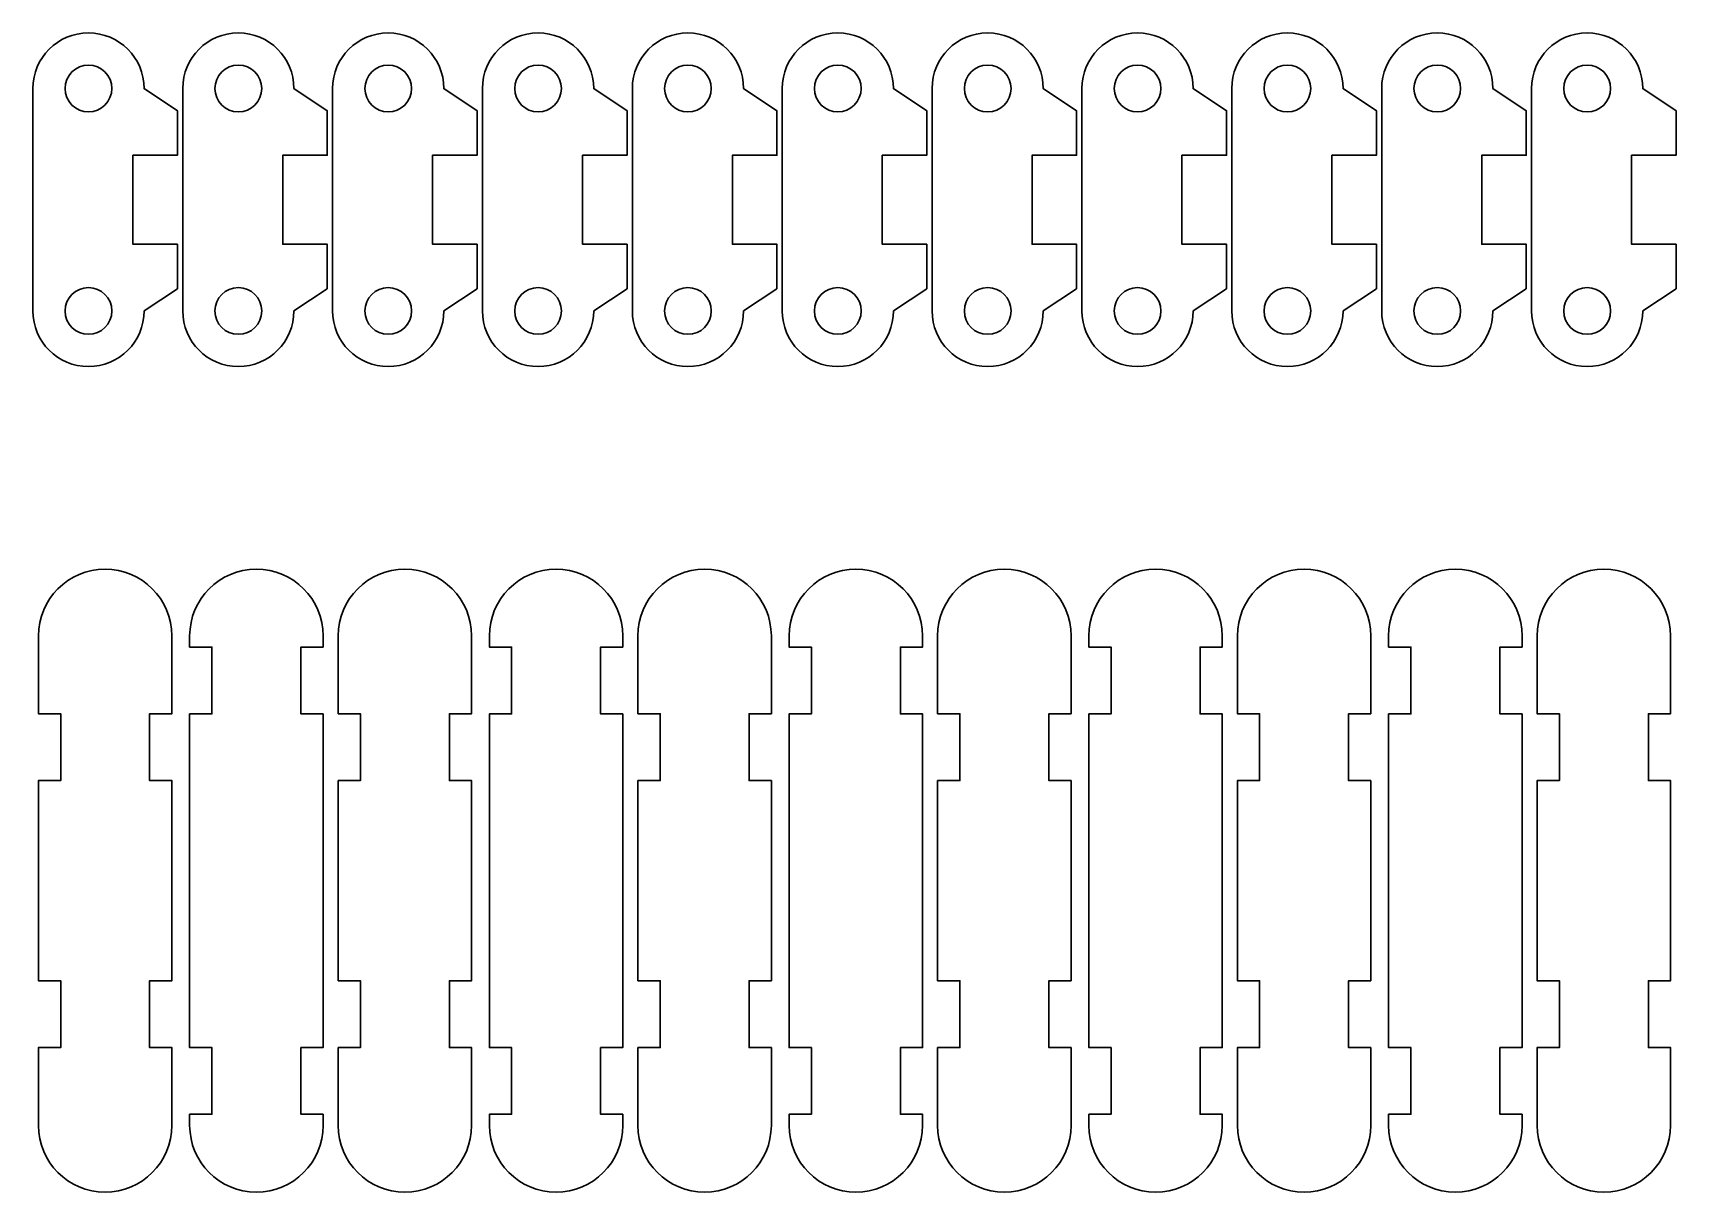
# Model space of a CAD drawing. Header units: inches. Extents: x 1117 to 1992, y -2324 to -585.
# Drawn here: x 1520.1 to 1594, y -2292 to -2239.9 of the extents above; entities that cross this region are included whole.
import ezdxf

# ---------------------------------------------------------------- set-up
doc = ezdxf.new("R2010")
doc.units = ezdxf.units.IN
doc.header["$MEASUREMENT"] = 0
doc.layers.add('Layer 1', color=7, linetype='Continuous')

msp = doc.modelspace()

# ---------------------------------------------------------------- linework, layer by layer
at = {"layer": 'Layer 1', "color": 18, "lineweight": 30, "true_color": 0x010101}
for points, knots in [([(1522.624, -2254.86), (1524.004, -2254.86), (1525.124, -2253.741), (1525.124, -2252.36), (1525.124, -2252.36), (1526.624, -2251.36), (1526.624, -2251.36), (1526.624, -2251.36), (1526.624, -2249.36), (1526.624, -2249.36), (1526.624, -2249.36), (1524.622, -2249.36), (1524.622, -2249.36), (1524.622, -2249.36), (1524.622, -2245.36), (1524.622, -2245.36), (1524.622, -2245.36), (1526.624, -2245.36), (1526.624, -2245.36), (1526.624, -2245.36), (1526.624, -2243.36), (1526.624, -2243.36), (1526.624, -2243.36), (1525.124, -2242.36), (1525.124, -2242.36), (1525.124, -2240.979), (1524.004, -2239.86), (1522.624, -2239.86), (1521.243, -2239.86), (1520.124, -2240.979), (1520.124, -2242.36), (1520.124, -2242.36), (1520.124, -2252.36), (1520.124, -2252.36), (1520.124, -2253.741), (1521.243, -2254.86), (1522.624, -2254.86)], [0, 0, 0, 0, 1, 1, 1, 2, 2, 2, 3, 3, 3, 4, 4, 4, 5, 5, 5, 6, 6, 6, 7, 7, 7, 8, 8, 8, 9, 9, 9, 10, 10, 10, 11, 11, 11, 12, 12, 12, 12]), ([(1529.364, -2254.86), (1530.745, -2254.86), (1531.864, -2253.741), (1531.864, -2252.36), (1531.864, -2252.36), (1533.364, -2251.36), (1533.364, -2251.36), (1533.364, -2251.36), (1533.364, -2249.36), (1533.364, -2249.36), (1533.364, -2249.36), (1531.363, -2249.36), (1531.363, -2249.36), (1531.363, -2249.36), (1531.363, -2245.36), (1531.363, -2245.36), (1531.363, -2245.36), (1533.364, -2245.36), (1533.364, -2245.36), (1533.364, -2245.36), (1533.364, -2243.36), (1533.364, -2243.36), (1533.364, -2243.36), (1531.864, -2242.36), (1531.864, -2242.36), (1531.864, -2240.979), (1530.745, -2239.86), (1529.364, -2239.86), (1527.984, -2239.86), (1526.864, -2240.979), (1526.864, -2242.36), (1526.864, -2242.36), (1526.864, -2252.36), (1526.864, -2252.36), (1526.864, -2253.741), (1527.983, -2254.86), (1529.364, -2254.86)], [0, 0, 0, 0, 1, 1, 1, 2, 2, 2, 3, 3, 3, 4, 4, 4, 5, 5, 5, 6, 6, 6, 7, 7, 7, 8, 8, 8, 9, 9, 9, 10, 10, 10, 11, 11, 11, 12, 12, 12, 12]), ([(1536.104, -2254.86), (1537.484, -2254.86), (1538.604, -2253.741), (1538.604, -2252.36), (1538.604, -2252.36), (1540.104, -2251.36), (1540.104, -2251.36), (1540.104, -2251.36), (1540.104, -2249.36), (1540.104, -2249.36), (1540.104, -2249.36), (1538.102, -2249.36), (1538.102, -2249.36), (1538.102, -2249.36), (1538.102, -2245.36), (1538.102, -2245.36), (1538.102, -2245.36), (1540.104, -2245.36), (1540.104, -2245.36), (1540.104, -2245.36), (1540.104, -2243.36), (1540.104, -2243.36), (1540.104, -2243.36), (1538.604, -2242.36), (1538.604, -2242.36), (1538.604, -2240.979), (1537.484, -2239.86), (1536.104, -2239.86), (1534.723, -2239.86), (1533.604, -2240.979), (1533.604, -2242.36), (1533.604, -2242.36), (1533.604, -2252.36), (1533.604, -2252.36), (1533.604, -2253.741), (1534.723, -2254.86), (1536.104, -2254.86)], [0, 0, 0, 0, 1, 1, 1, 2, 2, 2, 3, 3, 3, 4, 4, 4, 5, 5, 5, 6, 6, 6, 7, 7, 7, 8, 8, 8, 9, 9, 9, 10, 10, 10, 11, 11, 11, 12, 12, 12, 12]), ([(1542.844, -2254.86), (1544.224, -2254.86), (1545.344, -2253.741), (1545.344, -2252.36), (1545.344, -2252.36), (1546.844, -2251.36), (1546.844, -2251.36), (1546.844, -2251.36), (1546.844, -2249.36), (1546.844, -2249.36), (1546.844, -2249.36), (1544.842, -2249.36), (1544.842, -2249.36), (1544.842, -2249.36), (1544.842, -2245.36), (1544.842, -2245.36), (1544.842, -2245.36), (1546.844, -2245.36), (1546.844, -2245.36), (1546.844, -2245.36), (1546.844, -2243.36), (1546.844, -2243.36), (1546.844, -2243.36), (1545.344, -2242.36), (1545.344, -2242.36), (1545.344, -2240.979), (1544.224, -2239.86), (1542.844, -2239.86), (1541.463, -2239.86), (1540.344, -2240.979), (1540.344, -2242.36), (1540.344, -2242.36), (1540.344, -2252.36), (1540.344, -2252.36), (1540.344, -2253.741), (1541.463, -2254.86), (1542.844, -2254.86)], [0, 0, 0, 0, 1, 1, 1, 2, 2, 2, 3, 3, 3, 4, 4, 4, 5, 5, 5, 6, 6, 6, 7, 7, 7, 8, 8, 8, 9, 9, 9, 10, 10, 10, 11, 11, 11, 12, 12, 12, 12]), ([(1549.583, -2254.86), (1550.964, -2254.86), (1552.084, -2253.741), (1552.084, -2252.36), (1552.084, -2252.36), (1553.584, -2251.36), (1553.584, -2251.36), (1553.584, -2251.36), (1553.584, -2249.36), (1553.584, -2249.36), (1553.584, -2249.36), (1551.582, -2249.36), (1551.582, -2249.36), (1551.582, -2249.36), (1551.582, -2245.36), (1551.582, -2245.36), (1551.582, -2245.36), (1553.584, -2245.36), (1553.584, -2245.36), (1553.584, -2245.36), (1553.584, -2243.36), (1553.584, -2243.36), (1553.584, -2243.36), (1552.084, -2242.36), (1552.084, -2242.36), (1552.084, -2240.979), (1550.964, -2239.86), (1549.583, -2239.86), (1548.203, -2239.86), (1547.083, -2240.979), (1547.083, -2242.36), (1547.083, -2242.36), (1547.083, -2252.36), (1547.083, -2252.36), (1547.084, -2253.741), (1548.203, -2254.86), (1549.583, -2254.86)], [0, 0, 0, 0, 1, 1, 1, 2, 2, 2, 3, 3, 3, 4, 4, 4, 5, 5, 5, 6, 6, 6, 7, 7, 7, 8, 8, 8, 9, 9, 9, 10, 10, 10, 11, 11, 11, 12, 12, 12, 12]), ([(1556.324, -2254.86), (1557.704, -2254.86), (1558.824, -2253.741), (1558.824, -2252.36), (1558.824, -2252.36), (1560.324, -2251.36), (1560.324, -2251.36), (1560.324, -2251.36), (1560.324, -2249.36), (1560.324, -2249.36), (1560.324, -2249.36), (1558.322, -2249.36), (1558.322, -2249.36), (1558.322, -2249.36), (1558.322, -2245.36), (1558.322, -2245.36), (1558.322, -2245.36), (1560.324, -2245.36), (1560.324, -2245.36), (1560.324, -2245.36), (1560.324, -2243.36), (1560.324, -2243.36), (1560.324, -2243.36), (1558.824, -2242.36), (1558.824, -2242.36), (1558.824, -2240.979), (1557.704, -2239.86), (1556.324, -2239.86), (1554.943, -2239.86), (1553.824, -2240.979), (1553.824, -2242.36), (1553.824, -2242.36), (1553.824, -2252.36), (1553.824, -2252.36), (1553.824, -2253.741), (1554.943, -2254.86), (1556.324, -2254.86)], [0, 0, 0, 0, 1, 1, 1, 2, 2, 2, 3, 3, 3, 4, 4, 4, 5, 5, 5, 6, 6, 6, 7, 7, 7, 8, 8, 8, 9, 9, 9, 10, 10, 10, 11, 11, 11, 12, 12, 12, 12]), ([(1563.063, -2254.86), (1564.444, -2254.86), (1565.564, -2253.741), (1565.564, -2252.36), (1565.564, -2252.36), (1567.064, -2251.36), (1567.064, -2251.36), (1567.064, -2251.36), (1567.064, -2249.36), (1567.064, -2249.36), (1567.064, -2249.36), (1565.062, -2249.36), (1565.062, -2249.36), (1565.062, -2249.36), (1565.062, -2245.36), (1565.062, -2245.36), (1565.062, -2245.36), (1567.064, -2245.36), (1567.064, -2245.36), (1567.064, -2245.36), (1567.064, -2243.36), (1567.064, -2243.36), (1567.064, -2243.36), (1565.564, -2242.36), (1565.564, -2242.36), (1565.564, -2240.979), (1564.444, -2239.86), (1563.063, -2239.86), (1561.683, -2239.86), (1560.563, -2240.979), (1560.563, -2242.36), (1560.563, -2242.36), (1560.563, -2252.36), (1560.563, -2252.36), (1560.563, -2253.741), (1561.683, -2254.86), (1563.063, -2254.86)], [0, 0, 0, 0, 1, 1, 1, 2, 2, 2, 3, 3, 3, 4, 4, 4, 5, 5, 5, 6, 6, 6, 7, 7, 7, 8, 8, 8, 9, 9, 9, 10, 10, 10, 11, 11, 11, 12, 12, 12, 12]), ([(1569.804, -2254.86), (1571.184, -2254.86), (1572.304, -2253.741), (1572.304, -2252.36), (1572.304, -2252.36), (1573.804, -2251.36), (1573.804, -2251.36), (1573.804, -2251.36), (1573.804, -2249.36), (1573.804, -2249.36), (1573.804, -2249.36), (1571.802, -2249.36), (1571.802, -2249.36), (1571.802, -2249.36), (1571.802, -2245.36), (1571.802, -2245.36), (1571.802, -2245.36), (1573.804, -2245.36), (1573.804, -2245.36), (1573.804, -2245.36), (1573.804, -2243.36), (1573.804, -2243.36), (1573.804, -2243.36), (1572.304, -2242.36), (1572.304, -2242.36), (1572.304, -2240.979), (1571.184, -2239.86), (1569.804, -2239.86), (1568.423, -2239.86), (1567.303, -2240.979), (1567.303, -2242.36), (1567.303, -2242.36), (1567.303, -2252.36), (1567.303, -2252.36), (1567.303, -2253.741), (1568.423, -2254.86), (1569.804, -2254.86)], [0, 0, 0, 0, 1, 1, 1, 2, 2, 2, 3, 3, 3, 4, 4, 4, 5, 5, 5, 6, 6, 6, 7, 7, 7, 8, 8, 8, 9, 9, 9, 10, 10, 10, 11, 11, 11, 12, 12, 12, 12]), ([(1576.543, -2254.86), (1577.924, -2254.86), (1579.044, -2253.741), (1579.044, -2252.36), (1579.044, -2252.36), (1580.544, -2251.36), (1580.544, -2251.36), (1580.544, -2251.36), (1580.544, -2249.36), (1580.544, -2249.36), (1580.544, -2249.36), (1578.542, -2249.36), (1578.542, -2249.36), (1578.542, -2249.36), (1578.542, -2245.36), (1578.542, -2245.36), (1578.542, -2245.36), (1580.544, -2245.36), (1580.544, -2245.36), (1580.544, -2245.36), (1580.544, -2243.36), (1580.544, -2243.36), (1580.544, -2243.36), (1579.044, -2242.36), (1579.044, -2242.36), (1579.044, -2240.979), (1577.924, -2239.86), (1576.543, -2239.86), (1575.163, -2239.86), (1574.043, -2240.979), (1574.043, -2242.36), (1574.043, -2242.36), (1574.043, -2252.36), (1574.043, -2252.36), (1574.043, -2253.741), (1575.163, -2254.86), (1576.543, -2254.86)], [0, 0, 0, 0, 1, 1, 1, 2, 2, 2, 3, 3, 3, 4, 4, 4, 5, 5, 5, 6, 6, 6, 7, 7, 7, 8, 8, 8, 9, 9, 9, 10, 10, 10, 11, 11, 11, 12, 12, 12, 12]), ([(1583.284, -2254.86), (1584.664, -2254.86), (1585.784, -2253.741), (1585.784, -2252.36), (1585.784, -2252.36), (1587.284, -2251.36), (1587.284, -2251.36), (1587.284, -2251.36), (1587.284, -2249.36), (1587.284, -2249.36), (1587.284, -2249.36), (1585.282, -2249.36), (1585.282, -2249.36), (1585.282, -2249.36), (1585.282, -2245.36), (1585.282, -2245.36), (1585.282, -2245.36), (1587.284, -2245.36), (1587.284, -2245.36), (1587.284, -2245.36), (1587.284, -2243.36), (1587.284, -2243.36), (1587.284, -2243.36), (1585.784, -2242.36), (1585.784, -2242.36), (1585.784, -2240.979), (1584.664, -2239.86), (1583.284, -2239.86), (1581.903, -2239.86), (1580.783, -2240.979), (1580.783, -2242.36), (1580.783, -2242.36), (1580.783, -2252.36), (1580.783, -2252.36), (1580.783, -2253.741), (1581.903, -2254.86), (1583.284, -2254.86)], [0, 0, 0, 0, 1, 1, 1, 2, 2, 2, 3, 3, 3, 4, 4, 4, 5, 5, 5, 6, 6, 6, 7, 7, 7, 8, 8, 8, 9, 9, 9, 10, 10, 10, 11, 11, 11, 12, 12, 12, 12]), ([(1590.024, -2254.86), (1591.404, -2254.86), (1592.525, -2253.741), (1592.525, -2252.36), (1592.525, -2252.36), (1594.024, -2251.36), (1594.024, -2251.36), (1594.024, -2251.36), (1594.024, -2249.36), (1594.024, -2249.36), (1594.024, -2249.36), (1592.022, -2249.36), (1592.022, -2249.36), (1592.022, -2249.36), (1592.022, -2245.36), (1592.022, -2245.36), (1592.022, -2245.36), (1594.024, -2245.36), (1594.024, -2245.36), (1594.024, -2245.36), (1594.024, -2243.36), (1594.024, -2243.36), (1594.024, -2243.36), (1592.525, -2242.36), (1592.525, -2242.36), (1592.525, -2240.979), (1591.404, -2239.86), (1590.024, -2239.86), (1588.643, -2239.86), (1587.523, -2240.979), (1587.523, -2242.36), (1587.523, -2242.36), (1587.523, -2252.36), (1587.523, -2252.36), (1587.523, -2253.741), (1588.643, -2254.86), (1590.024, -2254.86)], [0, 0, 0, 0, 1, 1, 1, 2, 2, 2, 3, 3, 3, 4, 4, 4, 5, 5, 5, 6, 6, 6, 7, 7, 7, 8, 8, 8, 9, 9, 9, 10, 10, 10, 11, 11, 11, 12, 12, 12, 12]), ([(1522.624, -2243.41), (1522.044, -2243.41), (1521.574, -2242.94), (1521.574, -2242.36), (1521.574, -2241.779), (1522.044, -2241.309), (1522.624, -2241.309), (1523.205, -2241.309), (1523.675, -2241.779), (1523.675, -2242.36), (1523.674, -2242.94), (1523.204, -2243.41), (1522.624, -2243.41)], [0, 0, 0, 0, 1, 1, 1, 2, 2, 2, 3, 3, 3, 4, 4, 4, 4]), ([(1529.364, -2243.41), (1528.783, -2243.41), (1528.313, -2242.94), (1528.313, -2242.36), (1528.313, -2241.779), (1528.783, -2241.309), (1529.364, -2241.309), (1529.944, -2241.309), (1530.414, -2241.779), (1530.414, -2242.36), (1530.414, -2242.94), (1529.944, -2243.41), (1529.364, -2243.41)], [0, 0, 0, 0, 1, 1, 1, 2, 2, 2, 3, 3, 3, 4, 4, 4, 4]), ([(1536.104, -2243.41), (1535.524, -2243.41), (1535.054, -2242.94), (1535.054, -2242.36), (1535.054, -2241.779), (1535.524, -2241.309), (1536.104, -2241.309), (1536.684, -2241.309), (1537.155, -2241.779), (1537.155, -2242.36), (1537.154, -2242.94), (1536.684, -2243.41), (1536.104, -2243.41)], [0, 0, 0, 0, 1, 1, 1, 2, 2, 2, 3, 3, 3, 4, 4, 4, 4]), ([(1542.844, -2243.41), (1542.263, -2243.41), (1541.793, -2242.94), (1541.793, -2242.36), (1541.793, -2241.779), (1542.263, -2241.309), (1542.844, -2241.309), (1543.424, -2241.309), (1543.894, -2241.779), (1543.894, -2242.36), (1543.894, -2242.94), (1543.424, -2243.41), (1542.844, -2243.41)], [0, 0, 0, 0, 1, 1, 1, 2, 2, 2, 3, 3, 3, 4, 4, 4, 4]), ([(1549.583, -2243.41), (1549.003, -2243.41), (1548.534, -2242.94), (1548.534, -2242.36), (1548.534, -2241.779), (1549.003, -2241.309), (1549.583, -2241.309), (1550.164, -2241.309), (1550.634, -2241.779), (1550.634, -2242.36), (1550.634, -2242.94), (1550.164, -2243.41), (1549.583, -2243.41)], [0, 0, 0, 0, 1, 1, 1, 2, 2, 2, 3, 3, 3, 4, 4, 4, 4]), ([(1556.324, -2243.41), (1555.743, -2243.41), (1555.273, -2242.94), (1555.273, -2242.36), (1555.273, -2241.779), (1555.743, -2241.309), (1556.324, -2241.309), (1556.904, -2241.309), (1557.374, -2241.779), (1557.374, -2242.36), (1557.373, -2242.94), (1556.903, -2243.41), (1556.324, -2243.41)], [0, 0, 0, 0, 1, 1, 1, 2, 2, 2, 3, 3, 3, 4, 4, 4, 4]), ([(1563.063, -2243.41), (1562.483, -2243.41), (1562.014, -2242.94), (1562.014, -2242.36), (1562.014, -2241.779), (1562.483, -2241.309), (1563.063, -2241.309), (1563.644, -2241.309), (1564.114, -2241.779), (1564.114, -2242.36), (1564.114, -2242.94), (1563.644, -2243.41), (1563.063, -2243.41)], [0, 0, 0, 0, 1, 1, 1, 2, 2, 2, 3, 3, 3, 4, 4, 4, 4]), ([(1569.804, -2243.41), (1569.223, -2243.41), (1568.754, -2242.94), (1568.754, -2242.36), (1568.754, -2241.779), (1569.223, -2241.309), (1569.804, -2241.309), (1570.384, -2241.309), (1570.854, -2241.779), (1570.854, -2242.36), (1570.853, -2242.94), (1570.383, -2243.41), (1569.804, -2243.41)], [0, 0, 0, 0, 1, 1, 1, 2, 2, 2, 3, 3, 3, 4, 4, 4, 4]), ([(1576.543, -2243.41), (1575.963, -2243.41), (1575.493, -2242.94), (1575.493, -2242.36), (1575.493, -2241.779), (1575.963, -2241.309), (1576.543, -2241.309), (1577.124, -2241.309), (1577.594, -2241.779), (1577.594, -2242.36), (1577.594, -2242.94), (1577.124, -2243.41), (1576.543, -2243.41)], [0, 0, 0, 0, 1, 1, 1, 2, 2, 2, 3, 3, 3, 4, 4, 4, 4]), ([(1583.284, -2243.41), (1582.703, -2243.41), (1582.233, -2242.94), (1582.233, -2242.36), (1582.233, -2241.779), (1582.703, -2241.309), (1583.284, -2241.309), (1583.864, -2241.309), (1584.334, -2241.779), (1584.334, -2242.36), (1584.333, -2242.94), (1583.863, -2243.41), (1583.284, -2243.41)], [0, 0, 0, 0, 1, 1, 1, 2, 2, 2, 3, 3, 3, 4, 4, 4, 4]), ([(1590.024, -2243.41), (1589.443, -2243.41), (1588.973, -2242.94), (1588.973, -2242.36), (1588.973, -2241.779), (1589.443, -2241.309), (1590.024, -2241.309), (1590.604, -2241.309), (1591.074, -2241.779), (1591.074, -2242.36), (1591.074, -2242.94), (1590.604, -2243.41), (1590.024, -2243.41)], [0, 0, 0, 0, 1, 1, 1, 2, 2, 2, 3, 3, 3, 4, 4, 4, 4]), ([(1522.624, -2253.41), (1522.044, -2253.41), (1521.574, -2252.939), (1521.574, -2252.36), (1521.574, -2251.779), (1522.044, -2251.309), (1522.624, -2251.309), (1523.205, -2251.309), (1523.675, -2251.779), (1523.675, -2252.36), (1523.674, -2252.939), (1523.204, -2253.41), (1522.624, -2253.41)], [0, 0, 0, 0, 1, 1, 1, 2, 2, 2, 3, 3, 3, 4, 4, 4, 4]), ([(1529.364, -2253.41), (1528.783, -2253.41), (1528.313, -2252.939), (1528.313, -2252.36), (1528.313, -2251.779), (1528.783, -2251.309), (1529.364, -2251.309), (1529.944, -2251.309), (1530.414, -2251.779), (1530.414, -2252.36), (1530.414, -2252.939), (1529.944, -2253.41), (1529.364, -2253.41)], [0, 0, 0, 0, 1, 1, 1, 2, 2, 2, 3, 3, 3, 4, 4, 4, 4]), ([(1536.104, -2253.41), (1535.524, -2253.41), (1535.054, -2252.939), (1535.054, -2252.36), (1535.054, -2251.779), (1535.524, -2251.309), (1536.104, -2251.309), (1536.684, -2251.309), (1537.155, -2251.779), (1537.155, -2252.36), (1537.154, -2252.939), (1536.684, -2253.41), (1536.104, -2253.41)], [0, 0, 0, 0, 1, 1, 1, 2, 2, 2, 3, 3, 3, 4, 4, 4, 4]), ([(1542.844, -2253.41), (1542.263, -2253.41), (1541.793, -2252.939), (1541.793, -2252.36), (1541.793, -2251.779), (1542.263, -2251.309), (1542.844, -2251.309), (1543.424, -2251.309), (1543.894, -2251.779), (1543.894, -2252.36), (1543.894, -2252.939), (1543.424, -2253.41), (1542.844, -2253.41)], [0, 0, 0, 0, 1, 1, 1, 2, 2, 2, 3, 3, 3, 4, 4, 4, 4]), ([(1549.583, -2253.41), (1549.003, -2253.41), (1548.534, -2252.939), (1548.534, -2252.36), (1548.534, -2251.779), (1549.003, -2251.309), (1549.583, -2251.309), (1550.164, -2251.309), (1550.634, -2251.779), (1550.634, -2252.36), (1550.634, -2252.939), (1550.164, -2253.41), (1549.583, -2253.41)], [0, 0, 0, 0, 1, 1, 1, 2, 2, 2, 3, 3, 3, 4, 4, 4, 4]), ([(1556.324, -2253.41), (1555.743, -2253.41), (1555.273, -2252.939), (1555.273, -2252.36), (1555.273, -2251.779), (1555.743, -2251.309), (1556.324, -2251.309), (1556.904, -2251.309), (1557.374, -2251.779), (1557.374, -2252.36), (1557.373, -2252.939), (1556.903, -2253.41), (1556.324, -2253.41)], [0, 0, 0, 0, 1, 1, 1, 2, 2, 2, 3, 3, 3, 4, 4, 4, 4]), ([(1563.063, -2253.41), (1562.483, -2253.41), (1562.014, -2252.939), (1562.014, -2252.36), (1562.014, -2251.779), (1562.483, -2251.309), (1563.063, -2251.309), (1563.644, -2251.309), (1564.114, -2251.779), (1564.114, -2252.36), (1564.114, -2252.939), (1563.644, -2253.41), (1563.063, -2253.41)], [0, 0, 0, 0, 1, 1, 1, 2, 2, 2, 3, 3, 3, 4, 4, 4, 4]), ([(1569.804, -2253.41), (1569.223, -2253.41), (1568.754, -2252.939), (1568.754, -2252.36), (1568.754, -2251.779), (1569.223, -2251.309), (1569.804, -2251.309), (1570.384, -2251.309), (1570.854, -2251.779), (1570.854, -2252.36), (1570.853, -2252.939), (1570.383, -2253.41), (1569.804, -2253.41)], [0, 0, 0, 0, 1, 1, 1, 2, 2, 2, 3, 3, 3, 4, 4, 4, 4]), ([(1576.543, -2253.41), (1575.963, -2253.41), (1575.493, -2252.939), (1575.493, -2252.36), (1575.493, -2251.779), (1575.963, -2251.309), (1576.543, -2251.309), (1577.124, -2251.309), (1577.594, -2251.779), (1577.594, -2252.36), (1577.594, -2252.939), (1577.124, -2253.41), (1576.543, -2253.41)], [0, 0, 0, 0, 1, 1, 1, 2, 2, 2, 3, 3, 3, 4, 4, 4, 4]), ([(1583.284, -2253.41), (1582.703, -2253.41), (1582.233, -2252.939), (1582.233, -2252.36), (1582.233, -2251.779), (1582.703, -2251.309), (1583.284, -2251.309), (1583.864, -2251.309), (1584.334, -2251.779), (1584.334, -2252.36), (1584.333, -2252.939), (1583.863, -2253.41), (1583.284, -2253.41)], [0, 0, 0, 0, 1, 1, 1, 2, 2, 2, 3, 3, 3, 4, 4, 4, 4]), ([(1590.024, -2253.41), (1589.443, -2253.41), (1588.973, -2252.939), (1588.973, -2252.36), (1588.973, -2251.779), (1589.443, -2251.309), (1590.024, -2251.309), (1590.604, -2251.309), (1591.074, -2251.779), (1591.074, -2252.36), (1591.074, -2252.939), (1590.604, -2253.41), (1590.024, -2253.41)], [0, 0, 0, 0, 1, 1, 1, 2, 2, 2, 3, 3, 3, 4, 4, 4, 4]), ([(1520.374, -2288.968), (1520.374, -2288.968), (1520.374, -2285.468), (1520.374, -2285.468), (1520.374, -2285.468), (1521.375, -2285.468), (1521.375, -2285.468), (1521.375, -2285.468), (1521.375, -2282.468), (1521.375, -2282.468), (1521.375, -2282.468), (1520.374, -2282.468), (1520.374, -2282.468), (1520.374, -2282.468), (1520.374, -2273.468), (1520.374, -2273.468), (1520.374, -2273.468), (1521.375, -2273.468), (1521.375, -2273.468), (1521.375, -2273.468), (1521.375, -2270.468), (1521.375, -2270.468), (1521.375, -2270.468), (1520.374, -2270.468), (1520.374, -2270.468), (1520.374, -2270.468), (1520.374, -2266.967), (1520.374, -2266.967), (1520.374, -2265.312), (1521.717, -2263.967), (1523.374, -2263.967), (1525.03, -2263.967), (1526.374, -2265.312), (1526.374, -2266.967), (1526.374, -2266.967), (1526.374, -2270.468), (1526.374, -2270.468), (1526.374, -2270.468), (1525.376, -2270.468), (1525.376, -2270.468), (1525.376, -2270.468), (1525.376, -2273.468), (1525.376, -2273.468), (1525.376, -2273.468), (1526.374, -2273.468), (1526.374, -2273.468), (1526.374, -2273.468), (1526.374, -2282.468), (1526.374, -2282.468), (1526.374, -2282.468), (1525.376, -2282.468), (1525.376, -2282.468), (1525.376, -2282.468), (1525.376, -2285.468), (1525.376, -2285.468), (1525.376, -2285.468), (1526.374, -2285.468), (1526.374, -2285.468), (1526.374, -2285.468), (1526.374, -2288.968), (1526.374, -2288.968), (1526.374, -2290.625), (1525.03, -2291.968), (1523.374, -2291.968), (1521.717, -2291.968), (1520.374, -2290.625), (1520.374, -2288.968)], [0, 0, 0, 0, 1, 1, 1, 2, 2, 2, 3, 3, 3, 4, 4, 4, 5, 5, 5, 6, 6, 6, 7, 7, 7, 8, 8, 8, 9, 9, 9, 10, 10, 10, 11, 11, 11, 12, 12, 12, 13, 13, 13, 14, 14, 14, 15, 15, 15, 16, 16, 16, 17, 17, 17, 18, 18, 18, 19, 19, 19, 20, 20, 20, 21, 21, 21, 22, 22, 22, 22]), ([(1527.175, -2288.968), (1527.175, -2288.968), (1527.175, -2288.469), (1527.175, -2288.469), (1527.175, -2288.469), (1528.176, -2288.469), (1528.176, -2288.469), (1528.176, -2288.469), (1528.176, -2285.469), (1528.176, -2285.469), (1528.176, -2285.469), (1527.175, -2285.469), (1527.175, -2285.469), (1527.175, -2285.469), (1527.175, -2270.47), (1527.175, -2270.47), (1527.175, -2270.47), (1528.176, -2270.47), (1528.176, -2270.47), (1528.176, -2270.47), (1528.176, -2267.468), (1528.176, -2267.468), (1528.176, -2267.468), (1527.175, -2267.468), (1527.175, -2267.468), (1527.175, -2267.468), (1527.175, -2266.967), (1527.175, -2266.967), (1527.175, -2265.312), (1528.518, -2263.967), (1530.175, -2263.967), (1531.832, -2263.967), (1533.175, -2265.312), (1533.175, -2266.967), (1533.175, -2266.967), (1533.175, -2267.468), (1533.175, -2267.468), (1533.175, -2267.468), (1532.177, -2267.468), (1532.177, -2267.468), (1532.177, -2267.468), (1532.177, -2270.47), (1532.177, -2270.47), (1532.177, -2270.47), (1533.175, -2270.47), (1533.175, -2270.47), (1533.175, -2270.47), (1533.175, -2285.469), (1533.175, -2285.469), (1533.175, -2285.469), (1532.177, -2285.469), (1532.177, -2285.469), (1532.177, -2285.469), (1532.177, -2288.469), (1532.177, -2288.469), (1532.177, -2288.469), (1533.175, -2288.469), (1533.175, -2288.469), (1533.175, -2288.469), (1533.175, -2288.968), (1533.175, -2288.968), (1533.175, -2290.625), (1531.832, -2291.968), (1530.175, -2291.968), (1528.518, -2291.968), (1527.175, -2290.625), (1527.175, -2288.968)], [0, 0, 0, 0, 1, 1, 1, 2, 2, 2, 3, 3, 3, 4, 4, 4, 5, 5, 5, 6, 6, 6, 7, 7, 7, 8, 8, 8, 9, 9, 9, 10, 10, 10, 11, 11, 11, 12, 12, 12, 13, 13, 13, 14, 14, 14, 15, 15, 15, 16, 16, 16, 17, 17, 17, 18, 18, 18, 19, 19, 19, 20, 20, 20, 21, 21, 21, 22, 22, 22, 22]), ([(1533.854, -2288.968), (1533.854, -2288.968), (1533.854, -2285.468), (1533.854, -2285.468), (1533.854, -2285.468), (1534.855, -2285.468), (1534.855, -2285.468), (1534.855, -2285.468), (1534.855, -2282.468), (1534.855, -2282.468), (1534.855, -2282.468), (1533.854, -2282.468), (1533.854, -2282.468), (1533.854, -2282.468), (1533.854, -2273.468), (1533.854, -2273.468), (1533.854, -2273.468), (1534.855, -2273.468), (1534.855, -2273.468), (1534.855, -2273.468), (1534.855, -2270.468), (1534.855, -2270.468), (1534.855, -2270.468), (1533.854, -2270.468), (1533.854, -2270.468), (1533.854, -2270.468), (1533.854, -2266.967), (1533.854, -2266.967), (1533.854, -2265.312), (1535.197, -2263.967), (1536.854, -2263.967), (1538.51, -2263.967), (1539.854, -2265.312), (1539.854, -2266.967), (1539.854, -2266.967), (1539.854, -2270.468), (1539.854, -2270.468), (1539.854, -2270.468), (1538.856, -2270.468), (1538.856, -2270.468), (1538.856, -2270.468), (1538.856, -2273.468), (1538.856, -2273.468), (1538.856, -2273.468), (1539.854, -2273.468), (1539.854, -2273.468), (1539.854, -2273.468), (1539.854, -2282.468), (1539.854, -2282.468), (1539.854, -2282.468), (1538.856, -2282.468), (1538.856, -2282.468), (1538.856, -2282.468), (1538.856, -2285.468), (1538.856, -2285.468), (1538.856, -2285.468), (1539.854, -2285.468), (1539.854, -2285.468), (1539.854, -2285.468), (1539.854, -2288.968), (1539.854, -2288.968), (1539.854, -2290.625), (1538.51, -2291.968), (1536.854, -2291.968), (1535.197, -2291.968), (1533.854, -2290.625), (1533.854, -2288.968)], [0, 0, 0, 0, 1, 1, 1, 2, 2, 2, 3, 3, 3, 4, 4, 4, 5, 5, 5, 6, 6, 6, 7, 7, 7, 8, 8, 8, 9, 9, 9, 10, 10, 10, 11, 11, 11, 12, 12, 12, 13, 13, 13, 14, 14, 14, 15, 15, 15, 16, 16, 16, 17, 17, 17, 18, 18, 18, 19, 19, 19, 20, 20, 20, 21, 21, 21, 22, 22, 22, 22]), ([(1540.655, -2288.968), (1540.655, -2288.968), (1540.655, -2288.469), (1540.655, -2288.469), (1540.655, -2288.469), (1541.656, -2288.469), (1541.656, -2288.469), (1541.656, -2288.469), (1541.656, -2285.469), (1541.656, -2285.469), (1541.656, -2285.469), (1540.655, -2285.469), (1540.655, -2285.469), (1540.655, -2285.469), (1540.655, -2270.47), (1540.655, -2270.47), (1540.655, -2270.47), (1541.656, -2270.47), (1541.656, -2270.47), (1541.656, -2270.47), (1541.656, -2267.468), (1541.656, -2267.468), (1541.656, -2267.468), (1540.655, -2267.468), (1540.655, -2267.468), (1540.655, -2267.468), (1540.655, -2266.967), (1540.655, -2266.967), (1540.655, -2265.312), (1541.998, -2263.967), (1543.655, -2263.967), (1545.312, -2263.967), (1546.655, -2265.312), (1546.655, -2266.967), (1546.655, -2266.967), (1546.655, -2267.468), (1546.655, -2267.468), (1546.655, -2267.468), (1545.657, -2267.468), (1545.657, -2267.468), (1545.657, -2267.468), (1545.657, -2270.47), (1545.657, -2270.47), (1545.657, -2270.47), (1546.655, -2270.47), (1546.655, -2270.47), (1546.655, -2270.47), (1546.655, -2285.469), (1546.655, -2285.469), (1546.655, -2285.469), (1545.657, -2285.469), (1545.657, -2285.469), (1545.657, -2285.469), (1545.657, -2288.469), (1545.657, -2288.469), (1545.657, -2288.469), (1546.655, -2288.469), (1546.655, -2288.469), (1546.655, -2288.469), (1546.655, -2288.968), (1546.655, -2288.968), (1546.655, -2290.625), (1545.312, -2291.968), (1543.655, -2291.968), (1541.998, -2291.968), (1540.655, -2290.625), (1540.655, -2288.968)], [0, 0, 0, 0, 1, 1, 1, 2, 2, 2, 3, 3, 3, 4, 4, 4, 5, 5, 5, 6, 6, 6, 7, 7, 7, 8, 8, 8, 9, 9, 9, 10, 10, 10, 11, 11, 11, 12, 12, 12, 13, 13, 13, 14, 14, 14, 15, 15, 15, 16, 16, 16, 17, 17, 17, 18, 18, 18, 19, 19, 19, 20, 20, 20, 21, 21, 21, 22, 22, 22, 22]), ([(1547.334, -2288.968), (1547.334, -2288.968), (1547.334, -2285.468), (1547.334, -2285.468), (1547.334, -2285.468), (1548.335, -2285.468), (1548.335, -2285.468), (1548.335, -2285.468), (1548.335, -2282.468), (1548.335, -2282.468), (1548.335, -2282.468), (1547.334, -2282.468), (1547.334, -2282.468), (1547.334, -2282.468), (1547.334, -2273.468), (1547.334, -2273.468), (1547.334, -2273.468), (1548.335, -2273.468), (1548.335, -2273.468), (1548.335, -2273.468), (1548.335, -2270.468), (1548.335, -2270.468), (1548.335, -2270.468), (1547.334, -2270.468), (1547.334, -2270.468), (1547.334, -2270.468), (1547.334, -2266.967), (1547.334, -2266.967), (1547.334, -2265.312), (1548.678, -2263.967), (1550.334, -2263.967), (1551.99, -2263.967), (1553.334, -2265.312), (1553.334, -2266.967), (1553.334, -2266.967), (1553.334, -2270.468), (1553.334, -2270.468), (1553.334, -2270.468), (1552.336, -2270.468), (1552.336, -2270.468), (1552.336, -2270.468), (1552.336, -2273.468), (1552.336, -2273.468), (1552.336, -2273.468), (1553.334, -2273.468), (1553.334, -2273.468), (1553.334, -2273.468), (1553.334, -2282.468), (1553.334, -2282.468), (1553.334, -2282.468), (1552.336, -2282.468), (1552.336, -2282.468), (1552.336, -2282.468), (1552.336, -2285.468), (1552.336, -2285.468), (1552.336, -2285.468), (1553.334, -2285.468), (1553.334, -2285.468), (1553.334, -2285.468), (1553.334, -2288.968), (1553.334, -2288.968), (1553.334, -2290.625), (1551.99, -2291.968), (1550.334, -2291.968), (1548.678, -2291.968), (1547.334, -2290.625), (1547.334, -2288.968)], [0, 0, 0, 0, 1, 1, 1, 2, 2, 2, 3, 3, 3, 4, 4, 4, 5, 5, 5, 6, 6, 6, 7, 7, 7, 8, 8, 8, 9, 9, 9, 10, 10, 10, 11, 11, 11, 12, 12, 12, 13, 13, 13, 14, 14, 14, 15, 15, 15, 16, 16, 16, 17, 17, 17, 18, 18, 18, 19, 19, 19, 20, 20, 20, 21, 21, 21, 22, 22, 22, 22]), ([(1554.135, -2288.968), (1554.135, -2288.968), (1554.135, -2288.469), (1554.135, -2288.469), (1554.135, -2288.469), (1555.136, -2288.469), (1555.136, -2288.469), (1555.136, -2288.469), (1555.136, -2285.469), (1555.136, -2285.469), (1555.136, -2285.469), (1554.135, -2285.469), (1554.135, -2285.469), (1554.135, -2285.469), (1554.135, -2270.47), (1554.135, -2270.47), (1554.135, -2270.47), (1555.136, -2270.47), (1555.136, -2270.47), (1555.136, -2270.47), (1555.136, -2267.468), (1555.136, -2267.468), (1555.136, -2267.468), (1554.135, -2267.468), (1554.135, -2267.468), (1554.135, -2267.468), (1554.135, -2266.967), (1554.135, -2266.967), (1554.135, -2265.312), (1555.478, -2263.967), (1557.135, -2263.967), (1558.792, -2263.967), (1560.135, -2265.312), (1560.135, -2266.967), (1560.135, -2266.967), (1560.135, -2267.468), (1560.135, -2267.468), (1560.135, -2267.468), (1559.137, -2267.468), (1559.137, -2267.468), (1559.137, -2267.468), (1559.137, -2270.47), (1559.137, -2270.47), (1559.137, -2270.47), (1560.135, -2270.47), (1560.135, -2270.47), (1560.135, -2270.47), (1560.135, -2285.469), (1560.135, -2285.469), (1560.135, -2285.469), (1559.137, -2285.469), (1559.137, -2285.469), (1559.137, -2285.469), (1559.137, -2288.469), (1559.137, -2288.469), (1559.137, -2288.469), (1560.135, -2288.469), (1560.135, -2288.469), (1560.135, -2288.469), (1560.135, -2288.968), (1560.135, -2288.968), (1560.135, -2290.625), (1558.792, -2291.968), (1557.135, -2291.968), (1555.478, -2291.968), (1554.135, -2290.625), (1554.135, -2288.968)], [0, 0, 0, 0, 1, 1, 1, 2, 2, 2, 3, 3, 3, 4, 4, 4, 5, 5, 5, 6, 6, 6, 7, 7, 7, 8, 8, 8, 9, 9, 9, 10, 10, 10, 11, 11, 11, 12, 12, 12, 13, 13, 13, 14, 14, 14, 15, 15, 15, 16, 16, 16, 17, 17, 17, 18, 18, 18, 19, 19, 19, 20, 20, 20, 21, 21, 21, 22, 22, 22, 22]), ([(1560.813, -2288.968), (1560.813, -2288.968), (1560.813, -2285.468), (1560.813, -2285.468), (1560.813, -2285.468), (1561.815, -2285.468), (1561.815, -2285.468), (1561.815, -2285.468), (1561.815, -2282.468), (1561.815, -2282.468), (1561.815, -2282.468), (1560.813, -2282.468), (1560.813, -2282.468), (1560.813, -2282.468), (1560.813, -2273.468), (1560.813, -2273.468), (1560.813, -2273.468), (1561.815, -2273.468), (1561.815, -2273.468), (1561.815, -2273.468), (1561.815, -2270.468), (1561.815, -2270.468), (1561.815, -2270.468), (1560.813, -2270.468), (1560.813, -2270.468), (1560.813, -2270.468), (1560.813, -2266.967), (1560.813, -2266.967), (1560.813, -2265.312), (1562.158, -2263.967), (1563.814, -2263.967), (1565.47, -2263.967), (1566.814, -2265.312), (1566.814, -2266.967), (1566.814, -2266.967), (1566.814, -2270.468), (1566.814, -2270.468), (1566.814, -2270.468), (1565.816, -2270.468), (1565.816, -2270.468), (1565.816, -2270.468), (1565.816, -2273.468), (1565.816, -2273.468), (1565.816, -2273.468), (1566.814, -2273.468), (1566.814, -2273.468), (1566.814, -2273.468), (1566.814, -2282.468), (1566.814, -2282.468), (1566.814, -2282.468), (1565.816, -2282.468), (1565.816, -2282.468), (1565.816, -2282.468), (1565.816, -2285.468), (1565.816, -2285.468), (1565.816, -2285.468), (1566.814, -2285.468), (1566.814, -2285.468), (1566.814, -2285.468), (1566.814, -2288.968), (1566.814, -2288.968), (1566.814, -2290.625), (1565.47, -2291.968), (1563.814, -2291.968), (1562.158, -2291.968), (1560.813, -2290.625), (1560.813, -2288.968)], [0, 0, 0, 0, 1, 1, 1, 2, 2, 2, 3, 3, 3, 4, 4, 4, 5, 5, 5, 6, 6, 6, 7, 7, 7, 8, 8, 8, 9, 9, 9, 10, 10, 10, 11, 11, 11, 12, 12, 12, 13, 13, 13, 14, 14, 14, 15, 15, 15, 16, 16, 16, 17, 17, 17, 18, 18, 18, 19, 19, 19, 20, 20, 20, 21, 21, 21, 22, 22, 22, 22]), ([(1567.615, -2288.968), (1567.615, -2288.968), (1567.615, -2288.469), (1567.615, -2288.469), (1567.615, -2288.469), (1568.616, -2288.469), (1568.616, -2288.469), (1568.616, -2288.469), (1568.616, -2285.469), (1568.616, -2285.469), (1568.616, -2285.469), (1567.615, -2285.469), (1567.615, -2285.469), (1567.615, -2285.469), (1567.615, -2270.47), (1567.615, -2270.47), (1567.615, -2270.47), (1568.616, -2270.47), (1568.616, -2270.47), (1568.616, -2270.47), (1568.616, -2267.468), (1568.616, -2267.468), (1568.616, -2267.468), (1567.615, -2267.468), (1567.615, -2267.468), (1567.615, -2267.468), (1567.615, -2266.967), (1567.615, -2266.967), (1567.615, -2265.312), (1568.958, -2263.967), (1570.615, -2263.967), (1572.272, -2263.967), (1573.615, -2265.312), (1573.615, -2266.967), (1573.615, -2266.967), (1573.615, -2267.468), (1573.615, -2267.468), (1573.615, -2267.468), (1572.616, -2267.468), (1572.616, -2267.468), (1572.616, -2267.468), (1572.616, -2270.47), (1572.616, -2270.47), (1572.616, -2270.47), (1573.615, -2270.47), (1573.615, -2270.47), (1573.615, -2270.47), (1573.615, -2285.469), (1573.615, -2285.469), (1573.615, -2285.469), (1572.616, -2285.469), (1572.616, -2285.469), (1572.616, -2285.469), (1572.616, -2288.469), (1572.616, -2288.469), (1572.616, -2288.469), (1573.615, -2288.469), (1573.615, -2288.469), (1573.615, -2288.469), (1573.615, -2288.968), (1573.615, -2288.968), (1573.615, -2290.625), (1572.272, -2291.968), (1570.615, -2291.968), (1568.958, -2291.968), (1567.615, -2290.625), (1567.615, -2288.968)], [0, 0, 0, 0, 1, 1, 1, 2, 2, 2, 3, 3, 3, 4, 4, 4, 5, 5, 5, 6, 6, 6, 7, 7, 7, 8, 8, 8, 9, 9, 9, 10, 10, 10, 11, 11, 11, 12, 12, 12, 13, 13, 13, 14, 14, 14, 15, 15, 15, 16, 16, 16, 17, 17, 17, 18, 18, 18, 19, 19, 19, 20, 20, 20, 21, 21, 21, 22, 22, 22, 22]), ([(1574.293, -2288.968), (1574.293, -2288.968), (1574.293, -2285.468), (1574.293, -2285.468), (1574.293, -2285.468), (1575.295, -2285.468), (1575.295, -2285.468), (1575.295, -2285.468), (1575.295, -2282.468), (1575.295, -2282.468), (1575.295, -2282.468), (1574.293, -2282.468), (1574.293, -2282.468), (1574.293, -2282.468), (1574.293, -2273.468), (1574.293, -2273.468), (1574.293, -2273.468), (1575.295, -2273.468), (1575.295, -2273.468), (1575.295, -2273.468), (1575.295, -2270.468), (1575.295, -2270.468), (1575.295, -2270.468), (1574.293, -2270.468), (1574.293, -2270.468), (1574.293, -2270.468), (1574.293, -2266.967), (1574.293, -2266.967), (1574.293, -2265.312), (1575.638, -2263.967), (1577.294, -2263.967), (1578.95, -2263.967), (1580.294, -2265.312), (1580.294, -2266.967), (1580.294, -2266.967), (1580.294, -2270.468), (1580.294, -2270.468), (1580.294, -2270.468), (1579.296, -2270.468), (1579.296, -2270.468), (1579.296, -2270.468), (1579.296, -2273.468), (1579.296, -2273.468), (1579.296, -2273.468), (1580.294, -2273.468), (1580.294, -2273.468), (1580.294, -2273.468), (1580.294, -2282.468), (1580.294, -2282.468), (1580.294, -2282.468), (1579.296, -2282.468), (1579.296, -2282.468), (1579.296, -2282.468), (1579.296, -2285.468), (1579.296, -2285.468), (1579.296, -2285.468), (1580.294, -2285.468), (1580.294, -2285.468), (1580.294, -2285.468), (1580.294, -2288.968), (1580.294, -2288.968), (1580.294, -2290.625), (1578.95, -2291.968), (1577.294, -2291.968), (1575.637, -2291.968), (1574.293, -2290.625), (1574.293, -2288.968)], [0, 0, 0, 0, 1, 1, 1, 2, 2, 2, 3, 3, 3, 4, 4, 4, 5, 5, 5, 6, 6, 6, 7, 7, 7, 8, 8, 8, 9, 9, 9, 10, 10, 10, 11, 11, 11, 12, 12, 12, 13, 13, 13, 14, 14, 14, 15, 15, 15, 16, 16, 16, 17, 17, 17, 18, 18, 18, 19, 19, 19, 20, 20, 20, 21, 21, 21, 22, 22, 22, 22]), ([(1581.095, -2288.968), (1581.095, -2288.968), (1581.095, -2288.469), (1581.095, -2288.469), (1581.095, -2288.469), (1582.096, -2288.469), (1582.096, -2288.469), (1582.096, -2288.469), (1582.096, -2285.469), (1582.096, -2285.469), (1582.096, -2285.469), (1581.095, -2285.469), (1581.095, -2285.469), (1581.095, -2285.469), (1581.095, -2270.47), (1581.095, -2270.47), (1581.095, -2270.47), (1582.096, -2270.47), (1582.096, -2270.47), (1582.096, -2270.47), (1582.096, -2267.468), (1582.096, -2267.468), (1582.096, -2267.468), (1581.095, -2267.468), (1581.095, -2267.468), (1581.095, -2267.468), (1581.095, -2266.967), (1581.095, -2266.967), (1581.095, -2265.312), (1582.438, -2263.967), (1584.095, -2263.967), (1585.752, -2263.967), (1587.095, -2265.312), (1587.095, -2266.967), (1587.095, -2266.967), (1587.095, -2267.468), (1587.095, -2267.468), (1587.095, -2267.468), (1586.096, -2267.468), (1586.096, -2267.468), (1586.096, -2267.468), (1586.096, -2270.47), (1586.096, -2270.47), (1586.096, -2270.47), (1587.095, -2270.47), (1587.095, -2270.47), (1587.095, -2270.47), (1587.095, -2285.469), (1587.095, -2285.469), (1587.095, -2285.469), (1586.096, -2285.469), (1586.096, -2285.469), (1586.096, -2285.469), (1586.096, -2288.469), (1586.096, -2288.469), (1586.096, -2288.469), (1587.095, -2288.469), (1587.095, -2288.469), (1587.095, -2288.469), (1587.095, -2288.968), (1587.095, -2288.968), (1587.095, -2290.625), (1585.752, -2291.968), (1584.095, -2291.968), (1582.438, -2291.968), (1581.095, -2290.625), (1581.095, -2288.968)], [0, 0, 0, 0, 1, 1, 1, 2, 2, 2, 3, 3, 3, 4, 4, 4, 5, 5, 5, 6, 6, 6, 7, 7, 7, 8, 8, 8, 9, 9, 9, 10, 10, 10, 11, 11, 11, 12, 12, 12, 13, 13, 13, 14, 14, 14, 15, 15, 15, 16, 16, 16, 17, 17, 17, 18, 18, 18, 19, 19, 19, 20, 20, 20, 21, 21, 21, 22, 22, 22, 22]), ([(1587.774, -2288.968), (1587.774, -2288.968), (1587.774, -2285.468), (1587.774, -2285.468), (1587.774, -2285.468), (1588.775, -2285.468), (1588.775, -2285.468), (1588.775, -2285.468), (1588.775, -2282.468), (1588.775, -2282.468), (1588.775, -2282.468), (1587.774, -2282.468), (1587.774, -2282.468), (1587.774, -2282.468), (1587.774, -2273.468), (1587.774, -2273.468), (1587.774, -2273.468), (1588.775, -2273.468), (1588.775, -2273.468), (1588.775, -2273.468), (1588.775, -2270.468), (1588.775, -2270.468), (1588.775, -2270.468), (1587.774, -2270.468), (1587.774, -2270.468), (1587.774, -2270.468), (1587.774, -2266.967), (1587.774, -2266.967), (1587.774, -2265.312), (1589.117, -2263.967), (1590.774, -2263.967), (1592.43, -2263.967), (1593.774, -2265.312), (1593.774, -2266.967), (1593.774, -2266.967), (1593.774, -2270.468), (1593.774, -2270.468), (1593.774, -2270.468), (1592.776, -2270.468), (1592.776, -2270.468), (1592.776, -2270.468), (1592.776, -2273.468), (1592.776, -2273.468), (1592.776, -2273.468), (1593.774, -2273.468), (1593.774, -2273.468), (1593.774, -2273.468), (1593.774, -2282.468), (1593.774, -2282.468), (1593.774, -2282.468), (1592.776, -2282.468), (1592.776, -2282.468), (1592.776, -2282.468), (1592.776, -2285.468), (1592.776, -2285.468), (1592.776, -2285.468), (1593.774, -2285.468), (1593.774, -2285.468), (1593.774, -2285.468), (1593.774, -2288.968), (1593.774, -2288.968), (1593.774, -2290.625), (1592.43, -2291.968), (1590.774, -2291.968), (1589.117, -2291.968), (1587.774, -2290.625), (1587.774, -2288.968)], [0, 0, 0, 0, 1, 1, 1, 2, 2, 2, 3, 3, 3, 4, 4, 4, 5, 5, 5, 6, 6, 6, 7, 7, 7, 8, 8, 8, 9, 9, 9, 10, 10, 10, 11, 11, 11, 12, 12, 12, 13, 13, 13, 14, 14, 14, 15, 15, 15, 16, 16, 16, 17, 17, 17, 18, 18, 18, 19, 19, 19, 20, 20, 20, 21, 21, 21, 22, 22, 22, 22])]:
    msp.add_open_spline(points, degree=3, knots=knots, dxfattribs=at)

doc.saveas('drawing.dxf')
